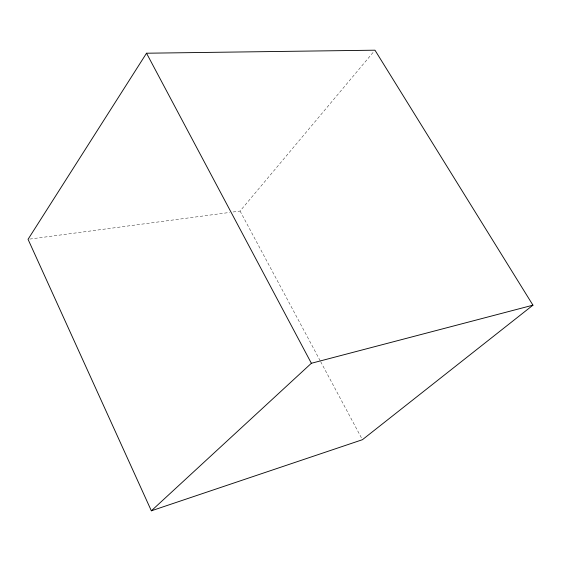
<?xml version="1.0" encoding="UTF-8"?>
<svg xmlns="http://www.w3.org/2000/svg" width="561" height="561" viewBox="0 0 561 561"><rect width="100%" height="100%" fill="white"/><g stroke="black" fill="none" stroke-linecap="round" stroke-linejoin="round"><path stroke-width="0.42" stroke-dasharray="2.81 2.1" d="M233.145 211.981L240.073 211.055L374.411 50.869M29.782 239.077L229.687 212.444M240.073 211.055L320.261 360.912M320.675 361.684L362.006 438.933"/><path stroke-width="0.84" d="M146.526 53.218L28.05 239.309L151.351 510.805L362.42 439.705L532.95 305.177L374.972 50.195L146.526 53.218L311.369 363.276L151.351 510.805M311.369 363.276L532.95 305.177"/></g></svg>
